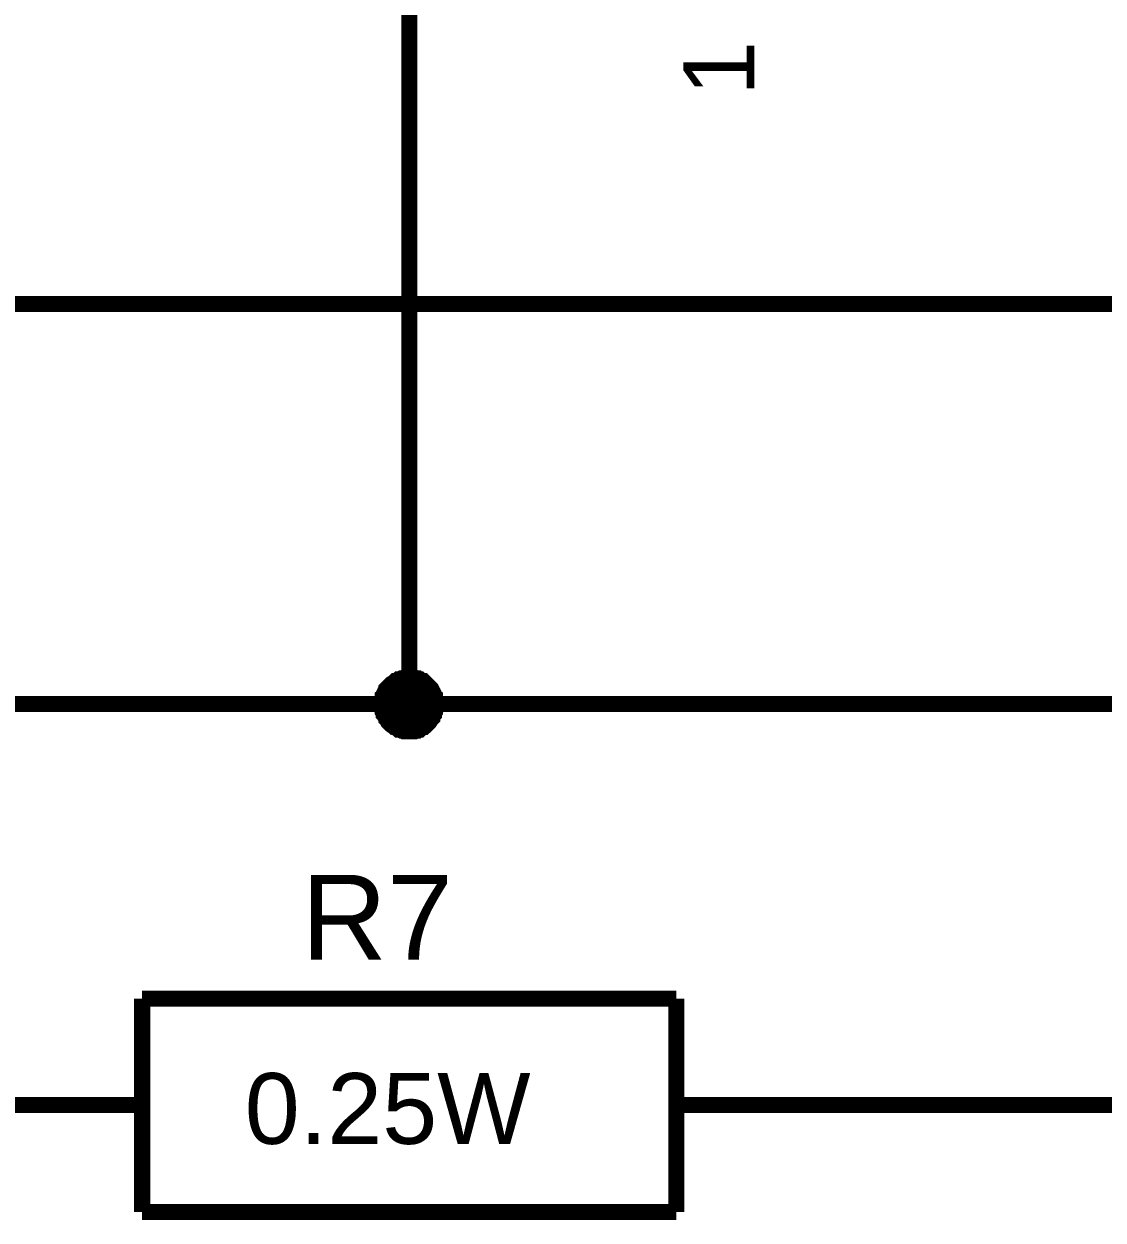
# Model space of a CAD drawing. Header units: millimetres. Extents: x -2024 to 917, y -725 to 13.
# Drawn here: x 532.34 to 552.54, y -513.44 to -491.06 of the extents above; entities that cross this region are included whole.
import ezdxf

# ---------------------------------------------------------------- set-up
doc = ezdxf.new("R2010")
doc.units = ezdxf.units.MM
doc.layers.add('Sheet', color=255, linetype='Continuous')
doc.styles.get("Standard").update_dxf_attribs({"font": 'arial.ttf'})

msp = doc.modelspace()

# ---------------------------------------------------------------- linework, layer by layer
at = {"layer": 'Sheet'}
for points, const_width in [([(539.556, -488.287), (539.556, -491.3)], 0.3), ([(529.559, -503.786), (539.556, -503.786), (539.556, -491.3)], 0.3), ([(547.053, -511.287), (557.034, -511.287), (557.034, -491.3)], 0.3), ([(522.061, -496.301), (597.021, -496.301)], 0.3), ([(539.043, -503.786), (539.043, -503.769), (539.043, -503.736), (539.043, -503.719), (539.059, -503.686), (539.059, -503.67), (539.059, -503.637), (539.076, -503.62), (539.076, -503.604), (539.092, -503.57), (539.109, -503.554), (539.125, -503.537), (539.125, -503.504), (539.142, -503.488), (539.158, -503.471), (539.175, -503.455), (539.191, -503.438), (539.208, -503.421), (539.225, -503.405), (539.258, -503.388), (539.274, -503.372), (539.291, -503.355), (539.307, -503.355), (539.34, -503.339), (539.357, -503.322), (539.374, -503.322), (539.407, -503.305), (539.423, -503.305), (539.456, -503.305), (539.473, -503.289), (539.506, -503.289), (539.522, -503.289), (539.556, -503.289)], 0.3), ([(539.043, -503.786), (539.043, -503.769), (539.043, -503.736), (539.043, -503.719), (539.059, -503.686), (539.059, -503.67), (539.059, -503.637), (539.076, -503.62), (539.076, -503.604), (539.092, -503.57), (539.109, -503.554), (539.125, -503.537), (539.125, -503.504), (539.142, -503.488), (539.158, -503.471), (539.175, -503.455), (539.191, -503.438), (539.208, -503.421), (539.225, -503.405), (539.258, -503.388), (539.274, -503.372), (539.291, -503.355), (539.307, -503.355), (539.34, -503.339), (539.357, -503.322), (539.374, -503.322), (539.407, -503.305), (539.423, -503.305), (539.456, -503.305), (539.473, -503.289), (539.506, -503.289), (539.522, -503.289), (539.556, -503.289)], 0.3), ([(539.043, -503.786), (539.043, -503.769), (539.043, -503.736), (539.043, -503.719), (539.059, -503.686), (539.059, -503.67), (539.059, -503.637), (539.076, -503.62), (539.076, -503.604), (539.092, -503.57), (539.109, -503.554), (539.125, -503.537), (539.125, -503.504), (539.142, -503.488), (539.158, -503.471), (539.175, -503.455), (539.191, -503.438), (539.208, -503.421), (539.225, -503.405), (539.258, -503.388), (539.274, -503.372), (539.291, -503.355), (539.307, -503.355), (539.34, -503.339), (539.357, -503.322), (539.374, -503.322), (539.407, -503.305), (539.423, -503.305), (539.456, -503.305), (539.473, -503.289), (539.506, -503.289), (539.522, -503.289), (539.556, -503.289)], 0.3), ([(539.043, -503.786), (539.043, -503.769), (539.043, -503.736), (539.043, -503.719), (539.059, -503.686), (539.059, -503.67), (539.059, -503.637), (539.076, -503.62), (539.076, -503.604), (539.092, -503.57), (539.109, -503.554), (539.125, -503.537), (539.125, -503.504), (539.142, -503.488), (539.158, -503.471), (539.175, -503.455), (539.191, -503.438), (539.208, -503.421), (539.225, -503.405), (539.258, -503.388), (539.274, -503.372), (539.291, -503.355), (539.307, -503.355), (539.34, -503.339), (539.357, -503.322), (539.374, -503.322), (539.407, -503.305), (539.423, -503.305), (539.456, -503.305), (539.473, -503.289), (539.506, -503.289), (539.522, -503.289), (539.556, -503.289)], 0.3), ([(539.043, -503.786), (539.043, -503.769), (539.043, -503.736), (539.043, -503.719), (539.059, -503.686), (539.059, -503.67), (539.059, -503.637), (539.076, -503.62), (539.076, -503.604), (539.092, -503.57), (539.109, -503.554), (539.125, -503.537), (539.125, -503.504), (539.142, -503.488), (539.158, -503.471), (539.175, -503.455), (539.191, -503.438), (539.208, -503.421), (539.225, -503.405), (539.258, -503.388), (539.274, -503.372), (539.291, -503.355), (539.307, -503.355), (539.34, -503.339), (539.357, -503.322), (539.374, -503.322), (539.407, -503.305), (539.423, -503.305), (539.456, -503.305), (539.473, -503.289), (539.506, -503.289), (539.522, -503.289), (539.556, -503.289)], 0.0991), ([(539.043, -503.786), (539.043, -503.769), (539.043, -503.736), (539.043, -503.719), (539.059, -503.686), (539.059, -503.67), (539.059, -503.637), (539.076, -503.62), (539.076, -503.604), (539.092, -503.57), (539.109, -503.554), (539.125, -503.537), (539.125, -503.504), (539.142, -503.488), (539.158, -503.471), (539.175, -503.455), (539.191, -503.438), (539.208, -503.421), (539.225, -503.405), (539.258, -503.388), (539.274, -503.372), (539.291, -503.355), (539.307, -503.355), (539.34, -503.339), (539.357, -503.322), (539.374, -503.322), (539.407, -503.305), (539.423, -503.305), (539.456, -503.305), (539.473, -503.289), (539.506, -503.289), (539.522, -503.289), (539.556, -503.289)], 0.0991), ([(539.043, -503.786), (539.043, -503.769), (539.043, -503.736), (539.043, -503.719), (539.059, -503.686), (539.059, -503.67), (539.059, -503.637), (539.076, -503.62), (539.076, -503.604), (539.092, -503.57), (539.109, -503.554), (539.125, -503.537), (539.125, -503.504), (539.142, -503.488), (539.158, -503.471), (539.175, -503.455), (539.191, -503.438), (539.208, -503.421), (539.225, -503.405), (539.258, -503.388), (539.274, -503.372), (539.291, -503.355), (539.307, -503.355), (539.34, -503.339), (539.357, -503.322), (539.374, -503.322), (539.407, -503.305), (539.423, -503.305), (539.456, -503.305), (539.473, -503.289), (539.506, -503.289), (539.522, -503.289), (539.556, -503.289)], 0.0991), ([(539.043, -503.786), (539.043, -503.769), (539.043, -503.736), (539.043, -503.719), (539.059, -503.686), (539.059, -503.67), (539.059, -503.637), (539.076, -503.62), (539.076, -503.604), (539.092, -503.57), (539.109, -503.554), (539.125, -503.537), (539.125, -503.504), (539.142, -503.488), (539.158, -503.471), (539.175, -503.455), (539.191, -503.438), (539.208, -503.421), (539.225, -503.405), (539.258, -503.388), (539.274, -503.372), (539.291, -503.355), (539.307, -503.355), (539.34, -503.339), (539.357, -503.322), (539.374, -503.322), (539.407, -503.305), (539.423, -503.305), (539.456, -503.305), (539.473, -503.289), (539.506, -503.289), (539.522, -503.289), (539.556, -503.289)], 0.0991), ([(539.556, -503.289), (539.556, -503.289)], 0.3), ([(539.556, -503.289), (539.589, -503.289), (539.605, -503.289), (539.638, -503.289), (539.655, -503.305), (539.688, -503.305), (539.705, -503.305), (539.721, -503.322), (539.754, -503.322), (539.771, -503.339), (539.787, -503.355), (539.82, -503.355), (539.837, -503.372), (539.854, -503.388), (539.87, -503.405), (539.887, -503.421), (539.903, -503.438), (539.92, -503.455), (539.936, -503.471), (539.953, -503.488), (539.969, -503.504), (539.986, -503.537), (539.986, -503.554), (540.002, -503.57), (540.019, -503.604), (540.019, -503.62), (540.036, -503.637), (540.036, -503.67), (540.036, -503.686), (540.052, -503.719), (540.052, -503.736), (540.052, -503.769), (540.052, -503.786)], 0.3), ([(539.556, -503.289), (539.556, -503.289)], 0.3), ([(539.556, -503.289), (539.589, -503.289), (539.605, -503.289), (539.638, -503.289), (539.655, -503.305), (539.688, -503.305), (539.705, -503.305), (539.721, -503.322), (539.754, -503.322), (539.771, -503.339), (539.787, -503.355), (539.82, -503.355), (539.837, -503.372), (539.854, -503.388), (539.87, -503.405), (539.887, -503.421), (539.903, -503.438), (539.92, -503.455), (539.936, -503.471), (539.953, -503.488), (539.969, -503.504), (539.986, -503.537), (539.986, -503.554), (540.002, -503.57), (540.019, -503.604), (540.019, -503.62), (540.036, -503.637), (540.036, -503.67), (540.036, -503.686), (540.052, -503.719), (540.052, -503.736), (540.052, -503.769), (540.052, -503.786)], 0.3), ([(539.556, -503.289), (539.556, -503.289)], 0.3), ([(539.556, -503.289), (539.589, -503.289), (539.605, -503.289), (539.638, -503.289), (539.655, -503.305), (539.688, -503.305), (539.705, -503.305), (539.721, -503.322), (539.754, -503.322), (539.771, -503.339), (539.787, -503.355), (539.82, -503.355), (539.837, -503.372), (539.854, -503.388), (539.87, -503.405), (539.887, -503.421), (539.903, -503.438), (539.92, -503.455), (539.936, -503.471), (539.953, -503.488), (539.969, -503.504), (539.986, -503.537), (539.986, -503.554), (540.002, -503.57), (540.019, -503.604), (540.019, -503.62), (540.036, -503.637), (540.036, -503.67), (540.036, -503.686), (540.052, -503.719), (540.052, -503.736), (540.052, -503.769), (540.052, -503.786)], 0.3), ([(539.556, -503.289), (539.556, -503.289)], 0.3), ([(539.556, -503.289), (539.589, -503.289), (539.605, -503.289), (539.638, -503.289), (539.655, -503.305), (539.688, -503.305), (539.705, -503.305), (539.721, -503.322), (539.754, -503.322), (539.771, -503.339), (539.787, -503.355), (539.82, -503.355), (539.837, -503.372), (539.854, -503.388), (539.87, -503.405), (539.887, -503.421), (539.903, -503.438), (539.92, -503.455), (539.936, -503.471), (539.953, -503.488), (539.969, -503.504), (539.986, -503.537), (539.986, -503.554), (540.002, -503.57), (540.019, -503.604), (540.019, -503.62), (540.036, -503.637), (540.036, -503.67), (540.036, -503.686), (540.052, -503.719), (540.052, -503.736), (540.052, -503.769), (540.052, -503.786)], 0.3), ([(539.556, -503.289), (539.556, -503.289)], 0.0991), ([(539.556, -503.289), (539.589, -503.289), (539.605, -503.289), (539.638, -503.289), (539.655, -503.305), (539.688, -503.305), (539.705, -503.305), (539.721, -503.322), (539.754, -503.322), (539.771, -503.339), (539.787, -503.355), (539.82, -503.355), (539.837, -503.372), (539.854, -503.388), (539.87, -503.405), (539.887, -503.421), (539.903, -503.438), (539.92, -503.455), (539.936, -503.471), (539.953, -503.488), (539.969, -503.504), (539.986, -503.537), (539.986, -503.554), (540.002, -503.57), (540.019, -503.604), (540.019, -503.62), (540.036, -503.637), (540.036, -503.67), (540.036, -503.686), (540.052, -503.719), (540.052, -503.736), (540.052, -503.769), (540.052, -503.786)], 0.0991), ([(539.556, -503.289), (539.556, -503.289)], 0.0991), ([(539.556, -503.289), (539.589, -503.289), (539.605, -503.289), (539.638, -503.289), (539.655, -503.305), (539.688, -503.305), (539.705, -503.305), (539.721, -503.322), (539.754, -503.322), (539.771, -503.339), (539.787, -503.355), (539.82, -503.355), (539.837, -503.372), (539.854, -503.388), (539.87, -503.405), (539.887, -503.421), (539.903, -503.438), (539.92, -503.455), (539.936, -503.471), (539.953, -503.488), (539.969, -503.504), (539.986, -503.537), (539.986, -503.554), (540.002, -503.57), (540.019, -503.604), (540.019, -503.62), (540.036, -503.637), (540.036, -503.67), (540.036, -503.686), (540.052, -503.719), (540.052, -503.736), (540.052, -503.769), (540.052, -503.786)], 0.0991), ([(539.556, -503.289), (539.556, -503.289)], 0.0991), ([(539.556, -503.289), (539.589, -503.289), (539.605, -503.289), (539.638, -503.289), (539.655, -503.305), (539.688, -503.305), (539.705, -503.305), (539.721, -503.322), (539.754, -503.322), (539.771, -503.339), (539.787, -503.355), (539.82, -503.355), (539.837, -503.372), (539.854, -503.388), (539.87, -503.405), (539.887, -503.421), (539.903, -503.438), (539.92, -503.455), (539.936, -503.471), (539.953, -503.488), (539.969, -503.504), (539.986, -503.537), (539.986, -503.554), (540.002, -503.57), (540.019, -503.604), (540.019, -503.62), (540.036, -503.637), (540.036, -503.67), (540.036, -503.686), (540.052, -503.719), (540.052, -503.736), (540.052, -503.769), (540.052, -503.786)], 0.0991), ([(539.556, -503.289), (539.556, -503.289)], 0.0991), ([(539.556, -503.289), (539.589, -503.289), (539.605, -503.289), (539.638, -503.289), (539.655, -503.305), (539.688, -503.305), (539.705, -503.305), (539.721, -503.322), (539.754, -503.322), (539.771, -503.339), (539.787, -503.355), (539.82, -503.355), (539.837, -503.372), (539.854, -503.388), (539.87, -503.405), (539.887, -503.421), (539.903, -503.438), (539.92, -503.455), (539.936, -503.471), (539.953, -503.488), (539.969, -503.504), (539.986, -503.537), (539.986, -503.554), (540.002, -503.57), (540.019, -503.604), (540.019, -503.62), (540.036, -503.637), (540.036, -503.67), (540.036, -503.686), (540.052, -503.719), (540.052, -503.736), (540.052, -503.769), (540.052, -503.786)], 0.0991), ([(539.556, -504.299), (539.522, -504.299), (539.506, -504.299), (539.473, -504.299), (539.456, -504.282), (539.423, -504.282), (539.407, -504.282), (539.374, -504.266), (539.357, -504.266), (539.34, -504.249), (539.307, -504.233), (539.291, -504.216), (539.274, -504.216), (539.258, -504.2), (539.225, -504.183), (539.208, -504.167), (539.191, -504.15), (539.175, -504.133), (539.158, -504.117), (539.142, -504.084), (539.125, -504.067), (539.125, -504.051), (539.109, -504.034), (539.092, -504.001), (539.076, -503.984), (539.076, -503.968), (539.059, -503.935), (539.059, -503.918), (539.059, -503.885), (539.043, -503.868), (539.043, -503.835), (539.043, -503.819), (539.043, -503.786)], 0.3), ([(539.043, -503.786), (539.043, -503.786)], 0.3), ([(539.556, -504.299), (539.522, -504.299), (539.506, -504.299), (539.473, -504.299), (539.456, -504.282), (539.423, -504.282), (539.407, -504.282), (539.374, -504.266), (539.357, -504.266), (539.34, -504.249), (539.307, -504.233), (539.291, -504.216), (539.274, -504.216), (539.258, -504.2), (539.225, -504.183), (539.208, -504.167), (539.191, -504.15), (539.175, -504.133), (539.158, -504.117), (539.142, -504.084), (539.125, -504.067), (539.125, -504.051), (539.109, -504.034), (539.092, -504.001), (539.076, -503.984), (539.076, -503.968), (539.059, -503.935), (539.059, -503.918), (539.059, -503.885), (539.043, -503.868), (539.043, -503.835), (539.043, -503.819), (539.043, -503.786)], 0.3), ([(539.043, -503.786), (539.043, -503.786)], 0.3), ([(539.556, -504.299), (539.522, -504.299), (539.506, -504.299), (539.473, -504.299), (539.456, -504.282), (539.423, -504.282), (539.407, -504.282), (539.374, -504.266), (539.357, -504.266), (539.34, -504.249), (539.307, -504.233), (539.291, -504.216), (539.274, -504.216), (539.258, -504.2), (539.225, -504.183), (539.208, -504.167), (539.191, -504.15), (539.175, -504.133), (539.158, -504.117), (539.142, -504.084), (539.125, -504.067), (539.125, -504.051), (539.109, -504.034), (539.092, -504.001), (539.076, -503.984), (539.076, -503.968), (539.059, -503.935), (539.059, -503.918), (539.059, -503.885), (539.043, -503.868), (539.043, -503.835), (539.043, -503.819), (539.043, -503.786)], 0.3), ([(539.043, -503.786), (539.043, -503.786)], 0.3), ([(539.556, -504.299), (539.522, -504.299), (539.506, -504.299), (539.473, -504.299), (539.456, -504.282), (539.423, -504.282), (539.407, -504.282), (539.374, -504.266), (539.357, -504.266), (539.34, -504.249), (539.307, -504.233), (539.291, -504.216), (539.274, -504.216), (539.258, -504.2), (539.225, -504.183), (539.208, -504.167), (539.191, -504.15), (539.175, -504.133), (539.158, -504.117), (539.142, -504.084), (539.125, -504.067), (539.125, -504.051), (539.109, -504.034), (539.092, -504.001), (539.076, -503.984), (539.076, -503.968), (539.059, -503.935), (539.059, -503.918), (539.059, -503.885), (539.043, -503.868), (539.043, -503.835), (539.043, -503.819), (539.043, -503.786)], 0.3), ([(539.043, -503.786), (539.043, -503.786)], 0.3), ([(539.556, -504.299), (539.522, -504.299), (539.506, -504.299), (539.473, -504.299), (539.456, -504.282), (539.423, -504.282), (539.407, -504.282), (539.374, -504.266), (539.357, -504.266), (539.34, -504.249), (539.307, -504.233), (539.291, -504.216), (539.274, -504.216), (539.258, -504.2), (539.225, -504.183), (539.208, -504.167), (539.191, -504.15), (539.175, -504.133), (539.158, -504.117), (539.142, -504.084), (539.125, -504.067), (539.125, -504.051), (539.109, -504.034), (539.092, -504.001), (539.076, -503.984), (539.076, -503.968), (539.059, -503.935), (539.059, -503.918), (539.059, -503.885), (539.043, -503.868), (539.043, -503.835), (539.043, -503.819), (539.043, -503.786)], 0.0991), ([(539.043, -503.786), (539.043, -503.786)], 0.0991), ([(539.556, -504.299), (539.522, -504.299), (539.506, -504.299), (539.473, -504.299), (539.456, -504.282), (539.423, -504.282), (539.407, -504.282), (539.374, -504.266), (539.357, -504.266), (539.34, -504.249), (539.307, -504.233), (539.291, -504.216), (539.274, -504.216), (539.258, -504.2), (539.225, -504.183), (539.208, -504.167), (539.191, -504.15), (539.175, -504.133), (539.158, -504.117), (539.142, -504.084), (539.125, -504.067), (539.125, -504.051), (539.109, -504.034), (539.092, -504.001), (539.076, -503.984), (539.076, -503.968), (539.059, -503.935), (539.059, -503.918), (539.059, -503.885), (539.043, -503.868), (539.043, -503.835), (539.043, -503.819), (539.043, -503.786)], 0.0991), ([(539.043, -503.786), (539.043, -503.786)], 0.0991), ([(539.556, -504.299), (539.522, -504.299), (539.506, -504.299), (539.473, -504.299), (539.456, -504.282), (539.423, -504.282), (539.407, -504.282), (539.374, -504.266), (539.357, -504.266), (539.34, -504.249), (539.307, -504.233), (539.291, -504.216), (539.274, -504.216), (539.258, -504.2), (539.225, -504.183), (539.208, -504.167), (539.191, -504.15), (539.175, -504.133), (539.158, -504.117), (539.142, -504.084), (539.125, -504.067), (539.125, -504.051), (539.109, -504.034), (539.092, -504.001), (539.076, -503.984), (539.076, -503.968), (539.059, -503.935), (539.059, -503.918), (539.059, -503.885), (539.043, -503.868), (539.043, -503.835), (539.043, -503.819), (539.043, -503.786)], 0.0991), ([(539.043, -503.786), (539.043, -503.786)], 0.0991), ([(539.556, -504.299), (539.522, -504.299), (539.506, -504.299), (539.473, -504.299), (539.456, -504.282), (539.423, -504.282), (539.407, -504.282), (539.374, -504.266), (539.357, -504.266), (539.34, -504.249), (539.307, -504.233), (539.291, -504.216), (539.274, -504.216), (539.258, -504.2), (539.225, -504.183), (539.208, -504.167), (539.191, -504.15), (539.175, -504.133), (539.158, -504.117), (539.142, -504.084), (539.125, -504.067), (539.125, -504.051), (539.109, -504.034), (539.092, -504.001), (539.076, -503.984), (539.076, -503.968), (539.059, -503.935), (539.059, -503.918), (539.059, -503.885), (539.043, -503.868), (539.043, -503.835), (539.043, -503.819), (539.043, -503.786)], 0.0991), ([(539.043, -503.786), (539.043, -503.786)], 0.0991), ([(540.052, -503.786), (540.052, -503.819), (540.052, -503.835), (540.052, -503.868), (540.036, -503.885), (540.036, -503.918), (540.036, -503.935), (540.019, -503.968), (540.019, -503.984), (540.002, -504.001), (539.986, -504.034), (539.986, -504.051), (539.969, -504.067), (539.953, -504.084), (539.936, -504.117), (539.92, -504.133), (539.903, -504.15), (539.887, -504.167), (539.87, -504.183), (539.854, -504.2), (539.837, -504.216), (539.82, -504.216), (539.787, -504.233), (539.771, -504.249), (539.754, -504.266), (539.721, -504.266), (539.705, -504.282), (539.688, -504.282), (539.655, -504.282), (539.638, -504.299), (539.605, -504.299), (539.589, -504.299), (539.556, -504.299)], 0.3), ([(539.556, -503.786), (597.021, -503.786)], 0.3), ([(540.052, -503.786), (540.052, -503.819), (540.052, -503.835), (540.052, -503.868), (540.036, -503.885), (540.036, -503.918), (540.036, -503.935), (540.019, -503.968), (540.019, -503.984), (540.002, -504.001), (539.986, -504.034), (539.986, -504.051), (539.969, -504.067), (539.953, -504.084), (539.936, -504.117), (539.92, -504.133), (539.903, -504.15), (539.887, -504.167), (539.87, -504.183), (539.854, -504.2), (539.837, -504.216), (539.82, -504.216), (539.787, -504.233), (539.771, -504.249), (539.754, -504.266), (539.721, -504.266), (539.705, -504.282), (539.688, -504.282), (539.655, -504.282), (539.638, -504.299), (539.605, -504.299), (539.589, -504.299), (539.556, -504.299)], 0.3), ([(540.052, -503.786), (540.052, -503.819), (540.052, -503.835), (540.052, -503.868), (540.036, -503.885), (540.036, -503.918), (540.036, -503.935), (540.019, -503.968), (540.019, -503.984), (540.002, -504.001), (539.986, -504.034), (539.986, -504.051), (539.969, -504.067), (539.953, -504.084), (539.936, -504.117), (539.92, -504.133), (539.903, -504.15), (539.887, -504.167), (539.87, -504.183), (539.854, -504.2), (539.837, -504.216), (539.82, -504.216), (539.787, -504.233), (539.771, -504.249), (539.754, -504.266), (539.721, -504.266), (539.705, -504.282), (539.688, -504.282), (539.655, -504.282), (539.638, -504.299), (539.605, -504.299), (539.589, -504.299), (539.556, -504.299)], 0.3), ([(540.052, -503.786), (540.052, -503.819), (540.052, -503.835), (540.052, -503.868), (540.036, -503.885), (540.036, -503.918), (540.036, -503.935), (540.019, -503.968), (540.019, -503.984), (540.002, -504.001), (539.986, -504.034), (539.986, -504.051), (539.969, -504.067), (539.953, -504.084), (539.936, -504.117), (539.92, -504.133), (539.903, -504.15), (539.887, -504.167), (539.87, -504.183), (539.854, -504.2), (539.837, -504.216), (539.82, -504.216), (539.787, -504.233), (539.771, -504.249), (539.754, -504.266), (539.721, -504.266), (539.705, -504.282), (539.688, -504.282), (539.655, -504.282), (539.638, -504.299), (539.605, -504.299), (539.589, -504.299), (539.556, -504.299)], 0.3), ([(540.052, -503.786), (540.052, -503.819), (540.052, -503.835), (540.052, -503.868), (540.036, -503.885), (540.036, -503.918), (540.036, -503.935), (540.019, -503.968), (540.019, -503.984), (540.002, -504.001), (539.986, -504.034), (539.986, -504.051), (539.969, -504.067), (539.953, -504.084), (539.936, -504.117), (539.92, -504.133), (539.903, -504.15), (539.887, -504.167), (539.87, -504.183), (539.854, -504.2), (539.837, -504.216), (539.82, -504.216), (539.787, -504.233), (539.771, -504.249), (539.754, -504.266), (539.721, -504.266), (539.705, -504.282), (539.688, -504.282), (539.655, -504.282), (539.638, -504.299), (539.605, -504.299), (539.589, -504.299), (539.556, -504.299)], 0.0991), ([(540.052, -503.786), (540.052, -503.819), (540.052, -503.835), (540.052, -503.868), (540.036, -503.885), (540.036, -503.918), (540.036, -503.935), (540.019, -503.968), (540.019, -503.984), (540.002, -504.001), (539.986, -504.034), (539.986, -504.051), (539.969, -504.067), (539.953, -504.084), (539.936, -504.117), (539.92, -504.133), (539.903, -504.15), (539.887, -504.167), (539.87, -504.183), (539.854, -504.2), (539.837, -504.216), (539.82, -504.216), (539.787, -504.233), (539.771, -504.249), (539.754, -504.266), (539.721, -504.266), (539.705, -504.282), (539.688, -504.282), (539.655, -504.282), (539.638, -504.299), (539.605, -504.299), (539.589, -504.299), (539.556, -504.299)], 0.0991), ([(540.052, -503.786), (540.052, -503.819), (540.052, -503.835), (540.052, -503.868), (540.036, -503.885), (540.036, -503.918), (540.036, -503.935), (540.019, -503.968), (540.019, -503.984), (540.002, -504.001), (539.986, -504.034), (539.986, -504.051), (539.969, -504.067), (539.953, -504.084), (539.936, -504.117), (539.92, -504.133), (539.903, -504.15), (539.887, -504.167), (539.87, -504.183), (539.854, -504.2), (539.837, -504.216), (539.82, -504.216), (539.787, -504.233), (539.771, -504.249), (539.754, -504.266), (539.721, -504.266), (539.705, -504.282), (539.688, -504.282), (539.655, -504.282), (539.638, -504.299), (539.605, -504.299), (539.589, -504.299), (539.556, -504.299)], 0.0991), ([(540.052, -503.786), (540.052, -503.819), (540.052, -503.835), (540.052, -503.868), (540.036, -503.885), (540.036, -503.918), (540.036, -503.935), (540.019, -503.968), (540.019, -503.984), (540.002, -504.001), (539.986, -504.034), (539.986, -504.051), (539.969, -504.067), (539.953, -504.084), (539.936, -504.117), (539.92, -504.133), (539.903, -504.15), (539.887, -504.167), (539.87, -504.183), (539.854, -504.2), (539.837, -504.216), (539.82, -504.216), (539.787, -504.233), (539.771, -504.249), (539.754, -504.266), (539.721, -504.266), (539.705, -504.282), (539.688, -504.282), (539.655, -504.282), (539.638, -504.299), (539.605, -504.299), (539.589, -504.299), (539.556, -504.299)], 0.0991), ([(540.052, -503.786), (540.052, -503.786), (540.052, -503.786), (540.052, -503.786), (540.052, -503.786), (540.052, -503.786), (540.052, -503.786), (540.052, -503.786), (540.052, -503.786), (540.052, -503.786), (540.052, -503.786), (540.052, -503.786), (540.052, -503.786), (540.052, -503.786), (540.052, -503.786), (540.052, -503.786), (540.052, -503.786), (540.052, -503.786), (540.052, -503.786), (540.052, -503.786), (540.052, -503.786), (540.052, -503.786), (540.052, -503.786), (540.052, -503.786), (540.052, -503.786), (540.052, -503.786), (540.052, -503.786), (540.052, -503.786), (540.052, -503.786), (540.052, -503.786), (540.052, -503.786), (540.052, -503.786), (540.052, -503.786)], 0.3), ([(540.052, -503.786), (540.052, -503.786)], 0.3), ([(540.052, -503.786), (540.052, -503.786), (540.052, -503.786), (540.052, -503.786), (540.052, -503.786), (540.052, -503.786), (540.052, -503.786), (540.052, -503.786), (540.052, -503.786), (540.052, -503.786), (540.052, -503.786), (540.052, -503.786), (540.052, -503.786), (540.052, -503.786), (540.052, -503.786), (540.052, -503.786), (540.052, -503.786), (540.052, -503.786), (540.052, -503.786), (540.052, -503.786), (540.052, -503.786), (540.052, -503.786), (540.052, -503.786), (540.052, -503.786), (540.052, -503.786), (540.052, -503.786), (540.052, -503.786), (540.052, -503.786), (540.052, -503.786), (540.052, -503.786), (540.052, -503.786), (540.052, -503.786), (540.052, -503.786)], 0.3), ([(540.052, -503.786), (540.052, -503.786)], 0.3), ([(540.052, -503.786), (540.052, -503.786), (540.052, -503.786), (540.052, -503.786), (540.052, -503.786), (540.052, -503.786), (540.052, -503.786), (540.052, -503.786), (540.052, -503.786), (540.052, -503.786), (540.052, -503.786), (540.052, -503.786), (540.052, -503.786), (540.052, -503.786), (540.052, -503.786), (540.052, -503.786), (540.052, -503.786), (540.052, -503.786), (540.052, -503.786), (540.052, -503.786), (540.052, -503.786), (540.052, -503.786), (540.052, -503.786), (540.052, -503.786), (540.052, -503.786), (540.052, -503.786), (540.052, -503.786), (540.052, -503.786), (540.052, -503.786), (540.052, -503.786), (540.052, -503.786), (540.052, -503.786), (540.052, -503.786)], 0.3), ([(540.052, -503.786), (540.052, -503.786)], 0.3), ([(540.052, -503.786), (540.052, -503.786), (540.052, -503.786), (540.052, -503.786), (540.052, -503.786), (540.052, -503.786), (540.052, -503.786), (540.052, -503.786), (540.052, -503.786), (540.052, -503.786), (540.052, -503.786), (540.052, -503.786), (540.052, -503.786), (540.052, -503.786), (540.052, -503.786), (540.052, -503.786), (540.052, -503.786), (540.052, -503.786), (540.052, -503.786), (540.052, -503.786), (540.052, -503.786), (540.052, -503.786), (540.052, -503.786), (540.052, -503.786), (540.052, -503.786), (540.052, -503.786), (540.052, -503.786), (540.052, -503.786), (540.052, -503.786), (540.052, -503.786), (540.052, -503.786), (540.052, -503.786), (540.052, -503.786)], 0.3), ([(540.052, -503.786), (540.052, -503.786)], 0.3), ([(540.052, -503.786), (540.052, -503.786), (540.052, -503.786), (540.052, -503.786), (540.052, -503.786), (540.052, -503.786), (540.052, -503.786), (540.052, -503.786), (540.052, -503.786), (540.052, -503.786), (540.052, -503.786), (540.052, -503.786), (540.052, -503.786), (540.052, -503.786), (540.052, -503.786), (540.052, -503.786), (540.052, -503.786), (540.052, -503.786), (540.052, -503.786), (540.052, -503.786), (540.052, -503.786), (540.052, -503.786), (540.052, -503.786), (540.052, -503.786), (540.052, -503.786), (540.052, -503.786), (540.052, -503.786), (540.052, -503.786), (540.052, -503.786), (540.052, -503.786), (540.052, -503.786), (540.052, -503.786), (540.052, -503.786)], 0.0991), ([(540.052, -503.786), (540.052, -503.786)], 0.0991), ([(540.052, -503.786), (540.052, -503.786), (540.052, -503.786), (540.052, -503.786), (540.052, -503.786), (540.052, -503.786), (540.052, -503.786), (540.052, -503.786), (540.052, -503.786), (540.052, -503.786), (540.052, -503.786), (540.052, -503.786), (540.052, -503.786), (540.052, -503.786), (540.052, -503.786), (540.052, -503.786), (540.052, -503.786), (540.052, -503.786), (540.052, -503.786), (540.052, -503.786), (540.052, -503.786), (540.052, -503.786), (540.052, -503.786), (540.052, -503.786), (540.052, -503.786), (540.052, -503.786), (540.052, -503.786), (540.052, -503.786), (540.052, -503.786), (540.052, -503.786), (540.052, -503.786), (540.052, -503.786), (540.052, -503.786)], 0.0991), ([(540.052, -503.786), (540.052, -503.786)], 0.0991), ([(540.052, -503.786), (540.052, -503.786), (540.052, -503.786), (540.052, -503.786), (540.052, -503.786), (540.052, -503.786), (540.052, -503.786), (540.052, -503.786), (540.052, -503.786), (540.052, -503.786), (540.052, -503.786), (540.052, -503.786), (540.052, -503.786), (540.052, -503.786), (540.052, -503.786), (540.052, -503.786), (540.052, -503.786), (540.052, -503.786), (540.052, -503.786), (540.052, -503.786), (540.052, -503.786), (540.052, -503.786), (540.052, -503.786), (540.052, -503.786), (540.052, -503.786), (540.052, -503.786), (540.052, -503.786), (540.052, -503.786), (540.052, -503.786), (540.052, -503.786), (540.052, -503.786), (540.052, -503.786), (540.052, -503.786)], 0.0991), ([(540.052, -503.786), (540.052, -503.786)], 0.0991), ([(540.052, -503.786), (540.052, -503.786), (540.052, -503.786), (540.052, -503.786), (540.052, -503.786), (540.052, -503.786), (540.052, -503.786), (540.052, -503.786), (540.052, -503.786), (540.052, -503.786), (540.052, -503.786), (540.052, -503.786), (540.052, -503.786), (540.052, -503.786), (540.052, -503.786), (540.052, -503.786), (540.052, -503.786), (540.052, -503.786), (540.052, -503.786), (540.052, -503.786), (540.052, -503.786), (540.052, -503.786), (540.052, -503.786), (540.052, -503.786), (540.052, -503.786), (540.052, -503.786), (540.052, -503.786), (540.052, -503.786), (540.052, -503.786), (540.052, -503.786), (540.052, -503.786), (540.052, -503.786), (540.052, -503.786)], 0.0991), ([(540.052, -503.786), (540.052, -503.786)], 0.0991), ([(534.557, -509.3), (534.557, -513.29)], 0.3), ([(534.557, -509.3), (544.554, -509.3)], 0.3), ([(544.554, -509.3), (544.554, -513.29)], 0.3), ([(534.557, -511.287), (532.058, -511.287)], 0.3), ([(544.554, -511.287), (547.053, -511.287)], 0.3), ([(534.557, -513.29), (544.554, -513.29)], 0.3)]:
    msp.add_lwpolyline(points, dxfattribs=dict(at, const_width=const_width))
at = {"layer": 'Sheet', "const_width": 0.508}
msp.add_lwpolyline([(539.332, -503.786, 1), (539.84, -503.786, 1)], format="xyb", close=True, dxfattribs=at)

# ---------------------------------------------------------------- texts
at = {"layer": 'Sheet'}
msp.add_text('1', height=1.325, rotation=90, dxfattribs=at).set_placement((546.011, -492.41))
for s, height, p in [('R7', 1.5897, (537.536, -508.571)), ('0.25W', 1.3247, (536.477, -512.015))]:
    msp.add_text(s, height=height, dxfattribs=at).set_placement(p)

doc.saveas('drawing.dxf')
